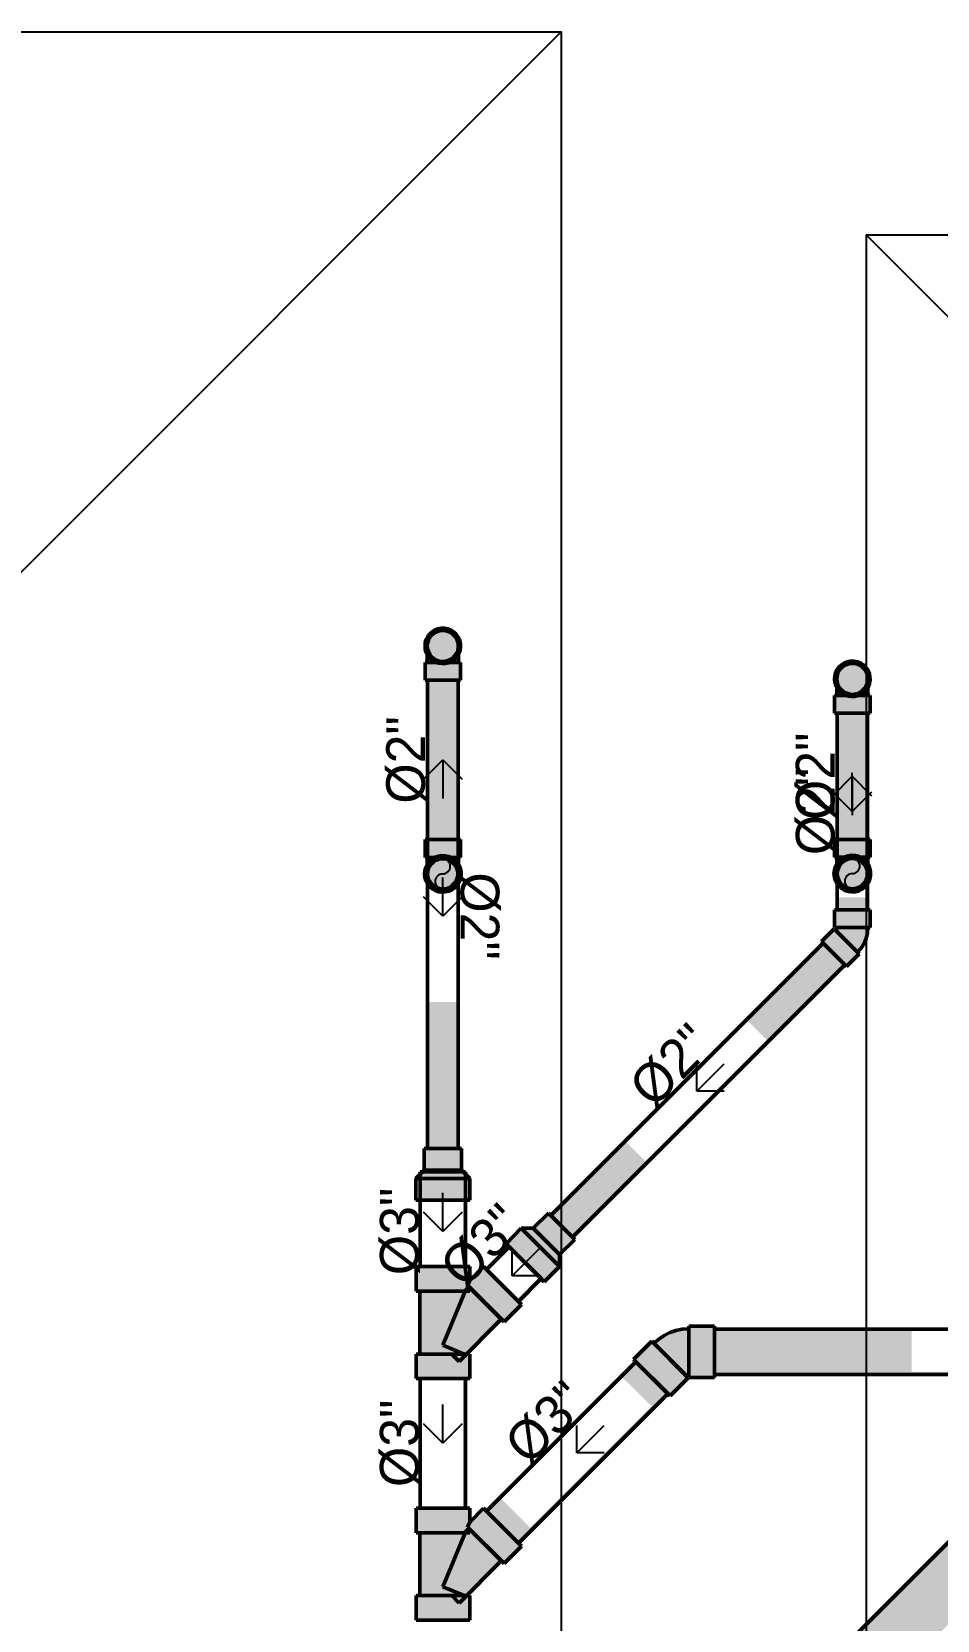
# Model space of a CAD drawing. Header units: metres. Extents: x -232 to 581, y 30 to 789.
# Drawn here: x 347.348 to 349.13, y 385.59 to 388.716 of the extents above; entities that cross this region are included whole.
import ezdxf

# ---------------------------------------------------------------- set-up
doc = ezdxf.new("R2010")
doc.units = ezdxf.units.M
doc.layers.add('_electricos-Leyenda', color=7, linetype='Continuous')
doc.layers.add('G-Risr-Std-Nplt', color=7, linetype='Continuous', lineweight=18, plot=False)
doc.layers.add('M-SY-PIPE-STANDARD-Drenaje Sanitario', color=7, linetype='Continuous', true_color=0x726558)
doc.styles.add('DS-CAST-01', font='GOTHIC.TTF', dxfattribs={"height": 3})

# ---------------------------------------------------------------- blocks, each defined once
blk = doc.blocks.new('TECHO ARQ 20.03')
at = {"layer": '_electricos-Leyenda', "color": 30, "true_color": 0xf8991e}
for p, q in [((225.2805, 110.1149), (221.1805, 106.0149)), ((225.8805, 109.715), (225.8805, 101.9149)), ((225.8805, 109.715), (238.0272, 109.715)), ((225.8805, 109.715), (229.7805, 105.815))]:
    blk.add_line(p, q, dxfattribs=at)
blk.add_lwpolyline([(223.8805, 110.1149), (225.2805, 110.1149), (225.2805, 101.9259), (215.4805, 101.9149), (215.4805, 110.1149), (217.5805, 110.1149)], dxfattribs=at)
blk = doc.blocks.new('Aecb_Othr_Rnd_2Line_PipeBreak_Patt_Rise')
at = {"linetype": 'ByBlock', "lineweight": -2}
blk.add_hatch(color=0, dxfattribs=at).paths.add_polyline_path([(1, 0, 0.414214), (0, 1, -1), (0, 0, 1), (0, -1, 0.414214)])
at = {"color": 0, "linetype": 'ByBlock', "lineweight": -2}
for centre, start, end in [((0, -0.5), 90, 270), ((0, 0.5), 270, 90)]:
    blk.add_arc(centre, 0.5, start, end, dxfattribs=at)
at = {"layer": 'G-Risr-Std-Nplt', "color": 0, "linetype": 'ByBlock', "lineweight": -2}
blk.add_circle((0, 0), 1, dxfattribs=at)
blk = doc.blocks.new('_Open90')
at = {"color": 0, "linetype": 'ByBlock', "lineweight": -2}
for p, q in [((-0.5, 0.5), (0, 0)), ((0, 0), (-1, 0)), ((0, 0), (-0.5, -0.5))]:
    blk.add_line(p, q, dxfattribs=at)
blk = doc.blocks.new('Aecb_Duct_Rnd_2Line_Open')
at = {"layer": 'G-Risr-Std-Nplt', "color": 0, "linetype": 'ByBlock', "lineweight": -2}
blk.add_circle((0, 0), 1, dxfattribs=at)
blk = doc.blocks.new('DR 20.03.26 LN09')
at = {"layer": 'M-SY-PIPE-STANDARD-Drenaje Sanitario', "linetype": 'Continuous', "lineweight": 50}
for points in [[(-9430.36, -2795.39), (-9431.23, -2795.39), (-9431.23, -2796.76), (-9428.48, -2796.76), (-9428.48, -2795.39), (-9429.36, -2795.39), (-9429.37, -2795.39), (-9429.17, -2795.3), (-9428.96, -2795.15), (-9428.78, -2794.96), (-9428.64, -2794.74), (-9428.54, -2794.49), (-9428.49, -2794.24), (-9428.49, -2793.98), (-9428.54, -2793.72), (-9428.64, -2793.48), (-9428.78, -2793.26), (-9428.96, -2793.07), (-9429.17, -2792.92), (-9429.41, -2792.81), (-9429.66, -2792.75), (-9429.92, -2792.73), (-9430.18, -2792.77), (-9430.43, -2792.86), (-9430.66, -2792.99), (-9430.85, -2793.16), (-9431.01, -2793.36), (-9431.13, -2793.6), (-9431.21, -2793.85), (-9431.23, -2794.11), (-9431.21, -2794.37), (-9431.13, -2794.62), (-9431.01, -2794.85), (-9430.85, -2795.06), (-9430.65, -2795.23), (-9430.43, -2795.36), (-9430.34, -2795.39)], [(-9431.23, -2795.39), (-9431.23, -2796.76), (-9428.48, -2796.76), (-9428.48, -2795.39), (-9428.65, -2795.39), (-9428.65, -2794.77), (-9428.55, -2794.53), (-9428.49, -2794.28), (-9428.49, -2794.02), (-9428.53, -2793.77), (-9428.61, -2793.52), (-9428.74, -2793.3), (-9428.92, -2793.11), (-9429.12, -2792.95), (-9429.35, -2792.83), (-9429.6, -2792.76), (-9429.86, -2792.73), (-9430.12, -2792.76), (-9430.36, -2792.83), (-9430.6, -2792.95), (-9430.8, -2793.11), (-9430.97, -2793.3), (-9431.1, -2793.52), (-9431.19, -2793.77), (-9431.23, -2794.02), (-9431.22, -2794.28), (-9431.16, -2794.53), (-9431.06, -2794.77), (-9431.06, -2795.39)], [(-9431.02, -2793.88), (-9431.05, -2794.11), (-9431.02, -2794.33), (-9430.96, -2794.55), (-9430.86, -2794.75), (-9430.72, -2794.93), (-9430.55, -2795.07), (-9430.35, -2795.19), (-9430.14, -2795.26), (-9429.91, -2795.29), (-9429.69, -2795.28), (-9429.47, -2795.23), (-9429.26, -2795.14), (-9429.08, -2795), (-9428.92, -2794.84), (-9428.8, -2794.65), (-9428.72, -2794.44), (-9428.68, -2794.22), (-9428.68, -2793.99), (-9428.72, -2793.77), (-9428.8, -2793.56), (-9428.92, -2793.37), (-9429.08, -2793.21), (-9429.26, -2793.08), (-9429.47, -2792.98), (-9429.69, -2792.93), (-9429.91, -2792.92), (-9430.14, -2792.95), (-9430.35, -2793.03), (-9430.55, -2793.14), (-9430.72, -2793.29), (-9430.86, -2793.46), (-9430.96, -2793.67)], [(-9399.49, -2797.94), (-9399.49, -2799.31), (-9396.74, -2799.31), (-9396.74, -2797.94), (-9396.91, -2797.94), (-9396.91, -2797.32), (-9396.81, -2797.09), (-9396.75, -2796.83), (-9396.74, -2796.57), (-9396.78, -2796.32), (-9396.87, -2796.07), (-9397, -2795.85), (-9397.17, -2795.66), (-9397.38, -2795.5), (-9397.61, -2795.38), (-9397.86, -2795.31), (-9398.12, -2795.28), (-9398.37, -2795.31), (-9398.62, -2795.38), (-9398.85, -2795.5), (-9399.06, -2795.66), (-9399.23, -2795.85), (-9399.36, -2796.07), (-9399.45, -2796.32), (-9399.49, -2796.57), (-9399.48, -2796.83), (-9399.42, -2797.09), (-9399.32, -2797.32), (-9399.32, -2797.94)], [(-9399.49, -2797.94), (-9399.49, -2799.31), (-9396.74, -2799.31), (-9396.74, -2797.94), (-9396.91, -2797.94), (-9396.91, -2797.32), (-9396.92, -2797.33), (-9396.89, -2797.29), (-9396.8, -2797.04), (-9396.75, -2796.79), (-9396.75, -2796.53), (-9396.8, -2796.27), (-9396.89, -2796.03), (-9397.04, -2795.81), (-9397.22, -2795.62), (-9397.43, -2795.47), (-9397.67, -2795.36), (-9397.92, -2795.3), (-9398.18, -2795.28), (-9398.44, -2795.32), (-9398.69, -2795.41), (-9398.91, -2795.54), (-9399.11, -2795.71), (-9399.27, -2795.91), (-9399.39, -2796.15), (-9399.47, -2796.4), (-9399.49, -2796.66), (-9399.47, -2796.92), (-9399.39, -2797.17), (-9399.31, -2797.33), (-9399.32, -2797.32), (-9399.32, -2797.94)], [(-9399.28, -2796.43), (-9399.3, -2796.66), (-9399.28, -2796.88), (-9399.22, -2797.1), (-9399.12, -2797.3), (-9398.98, -2797.48), (-9398.81, -2797.62), (-9398.61, -2797.74), (-9398.4, -2797.81), (-9398.17, -2797.84), (-9397.95, -2797.83), (-9397.73, -2797.78), (-9397.52, -2797.69), (-9397.34, -2797.55), (-9397.18, -2797.39), (-9397.06, -2797.2), (-9396.98, -2796.99), (-9396.93, -2796.77), (-9396.93, -2796.54), (-9396.98, -2796.32), (-9397.06, -2796.11), (-9397.18, -2795.92), (-9397.34, -2795.76), (-9397.52, -2795.63), (-9397.73, -2795.54), (-9397.95, -2795.48), (-9398.17, -2795.47), (-9398.4, -2795.5), (-9398.61, -2795.58), (-9398.81, -2795.69), (-9398.98, -2795.84), (-9399.12, -2796.02), (-9399.22, -2796.22)], [(-9431.05, -2796.76), (-9431.05, -2809.11), (-9429.86, -2809.11), (-9428.67, -2809.11), (-9428.67, -2796.76), (-9429.86, -2796.76)], [(-9429.86, -2796.76), (-9431.04, -2796.76), (-9431.04, -2808.39), (-9428.67, -2808.39), (-9428.67, -2796.76)], [(-9399.3, -2799.31), (-9399.3, -2809.1), (-9398.12, -2809.1), (-9396.93, -2809.1), (-9396.93, -2799.31), (-9398.12, -2799.31)], [(-9396.93, -2799.31), (-9398.12, -2799.31), (-9399.3, -2799.31), (-9399.3, -2800.28), (-9396.93, -2800.28)], [(-9431.23, -2809.11), (-9431.23, -2810.49), (-9431.06, -2810.49), (-9431.06, -2811.1), (-9431.05, -2811.09), (-9431.08, -2811.14), (-9431.18, -2811.38), (-9431.23, -2811.64), (-9431.23, -2811.9), (-9431.18, -2812.15), (-9431.08, -2812.4), (-9430.94, -2812.62), (-9430.76, -2812.81), (-9430.55, -2812.96), (-9430.31, -2813.07), (-9430.05, -2813.13), (-9429.79, -2813.14), (-9429.53, -2813.1), (-9429.29, -2813.02), (-9429.06, -2812.89), (-9428.86, -2812.72), (-9428.7, -2812.51), (-9428.58, -2812.28), (-9428.51, -2812.03), (-9428.48, -2811.77), (-9428.51, -2811.51), (-9428.58, -2811.26), (-9428.67, -2811.09), (-9428.65, -2811.1), (-9428.65, -2810.49), (-9428.48, -2810.49), (-9428.48, -2809.11)], [(-9399.49, -2809.1), (-9399.49, -2810.47), (-9399.32, -2810.47), (-9399.32, -2811.09), (-9399.31, -2811.08), (-9399.34, -2811.12), (-9399.44, -2811.37), (-9399.49, -2811.62), (-9399.49, -2811.88), (-9399.44, -2812.14), (-9399.34, -2812.38), (-9399.2, -2812.6), (-9399.02, -2812.79), (-9398.8, -2812.94), (-9398.57, -2813.05), (-9398.31, -2813.11), (-9398.05, -2813.13), (-9397.79, -2813.09), (-9397.55, -2813), (-9397.32, -2812.87), (-9397.12, -2812.7), (-9396.96, -2812.5), (-9396.84, -2812.26), (-9396.77, -2812.01), (-9396.74, -2811.75), (-9396.77, -2811.49), (-9396.84, -2811.24), (-9396.92, -2811.08), (-9396.91, -2811.09), (-9396.91, -2810.47), (-9396.74, -2810.47), (-9396.74, -2809.1)], [(-9431.25, -2811.5), (-9431.28, -2811.77), (-9431.25, -2812.04), (-9431.18, -2812.3), (-9431.05, -2812.54), (-9430.89, -2812.75), (-9430.68, -2812.93), (-9430.45, -2813.06), (-9430.19, -2813.15), (-9429.93, -2813.19), (-9429.66, -2813.17), (-9429.39, -2813.11), (-9429.15, -2813), (-9428.93, -2812.84), (-9428.74, -2812.65), (-9428.59, -2812.42), (-9428.49, -2812.17), (-9428.44, -2811.9), (-9428.44, -2811.63), (-9428.49, -2811.37), (-9428.59, -2811.12), (-9428.74, -2810.89), (-9428.93, -2810.69), (-9429.15, -2810.54), (-9429.39, -2810.42), (-9429.66, -2810.36), (-9429.93, -2810.35), (-9430.19, -2810.39), (-9430.45, -2810.47), (-9430.68, -2810.61), (-9430.89, -2810.79), (-9431.05, -2811), (-9431.18, -2811.24)], [(-9399.51, -2811.48), (-9399.54, -2811.75), (-9399.51, -2812.02), (-9399.44, -2812.28), (-9399.31, -2812.52), (-9399.15, -2812.73), (-9398.94, -2812.91), (-9398.71, -2813.05), (-9398.45, -2813.13), (-9398.18, -2813.17), (-9397.91, -2813.16), (-9397.65, -2813.1), (-9397.41, -2812.98), (-9397.19, -2812.83), (-9397, -2812.63), (-9396.85, -2812.4), (-9396.75, -2812.15), (-9396.7, -2811.89), (-9396.7, -2811.62), (-9396.75, -2811.35), (-9396.85, -2811.1), (-9397, -2810.87), (-9397.19, -2810.68), (-9397.41, -2810.52), (-9397.65, -2810.41), (-9397.91, -2810.35), (-9398.18, -2810.33), (-9398.45, -2810.37), (-9398.71, -2810.46), (-9398.94, -2810.59), (-9399.15, -2810.77), (-9399.31, -2810.98), (-9399.44, -2811.22)], [(-9431.04, -2811.65), (-9431.04, -2811.88), (-9431, -2812.1), (-9430.91, -2812.31), (-9430.79, -2812.5), (-9430.64, -2812.66), (-9430.45, -2812.8), (-9430.25, -2812.89), (-9430.03, -2812.94), (-9429.8, -2812.95), (-9429.58, -2812.92), (-9429.36, -2812.85), (-9429.17, -2812.73), (-9429, -2812.59), (-9428.86, -2812.41), (-9428.76, -2812.21), (-9428.69, -2811.99), (-9428.67, -2811.77), (-9428.69, -2811.54), (-9428.76, -2811.33), (-9428.86, -2811.13), (-9429, -2810.95), (-9429.17, -2810.8), (-9429.36, -2810.69), (-9429.58, -2810.61), (-9429.8, -2810.58), (-9430.03, -2810.59), (-9430.25, -2810.65), (-9430.45, -2810.74), (-9430.64, -2810.87), (-9430.79, -2811.03), (-9430.91, -2811.22), (-9431, -2811.43)], [(-9399.3, -2811.64), (-9399.3, -2811.87), (-9399.26, -2812.09), (-9399.17, -2812.3), (-9399.05, -2812.49), (-9398.89, -2812.65), (-9398.71, -2812.78), (-9398.5, -2812.88), (-9398.29, -2812.93), (-9398.06, -2812.94), (-9397.84, -2812.91), (-9397.62, -2812.83), (-9397.43, -2812.72), (-9397.26, -2812.57), (-9397.12, -2812.39), (-9397.01, -2812.19), (-9396.95, -2811.98), (-9396.93, -2811.75), (-9396.95, -2811.53), (-9397.01, -2811.31), (-9397.12, -2811.11), (-9397.26, -2810.93), (-9397.43, -2810.79), (-9397.62, -2810.67), (-9397.84, -2810.6), (-9398.06, -2810.57), (-9398.29, -2810.58), (-9398.5, -2810.63), (-9398.71, -2810.72), (-9398.89, -2810.86), (-9399.05, -2811.02), (-9399.17, -2811.21), (-9399.26, -2811.42)], [(-9399.3, -2814.55), (-9398.12, -2814.55), (-9396.93, -2814.55), (-9396.93, -2813.58), (-9399.3, -2813.58)], [(-9399.53, -2816.02), (-9400.5, -2817), (-9398.56, -2818.94), (-9397.59, -2817.97), (-9397.71, -2817.85), (-9397.43, -2817.52), (-9397.21, -2817.16), (-9397.05, -2816.77), (-9396.95, -2816.35), (-9396.91, -2815.93), (-9396.74, -2815.93), (-9396.74, -2814.55), (-9399.49, -2814.55), (-9399.49, -2815.93), (-9399.32, -2815.93), (-9399.33, -2815.99), (-9399.34, -2816.05), (-9399.37, -2816.1), (-9399.41, -2816.14)], [(-9398.69, -2818.81), (-9399.53, -2817.97), (-9400.37, -2817.13), (-9406.32, -2823.07), (-9404.64, -2824.75)], [(-9431.04, -2833.05), (-9428.66, -2833.05), (-9428.67, -2821.69), (-9431.04, -2821.69)], [(-9421.48, -2838.24), (-9420.64, -2839.08), (-9419.8, -2839.92), (-9414.04, -2834.16), (-9415.72, -2832.48)], [(-9431.94, -2835.37), (-9431.94, -2837.05), (-9427.76, -2837.05), (-9427.76, -2835.37), (-9428.41, -2834.72), (-9428.41, -2833.05), (-9431.29, -2833.05), (-9431.29, -2834.72)], [(-9428.1, -2842.19), (-9428.1, -2834.87), (-9428.3, -2834.87), (-9428.3, -2842.19)], [(-9423.77, -2839.24), (-9424.95, -2840.43), (-9421.99, -2843.39), (-9420.81, -2842.21), (-9420.81, -2841.28), (-9419.63, -2840.1), (-9421.66, -2838.06), (-9422.84, -2839.24)], [(-9431.93, -2848.98), (-9431.93, -2850.88), (-9427.77, -2850.88), (-9427.77, -2848.98), (-9428.02, -2848.98), (-9425.32, -2846.28), (-9425.11, -2846.49), (-9423.76, -2845.14), (-9426.7, -2842.2), (-9427.77, -2843.27), (-9427.77, -2842.19), (-9431.93, -2842.19), (-9431.93, -2844.1), (-9431.63, -2844.1), (-9431.63, -2848.98)], [(-9424, -2844.91), (-9422.23, -2843.14), (-9422.37, -2843), (-9424.14, -2844.76)], [(-9413.65, -2847.99), (-9415.07, -2849.4), (-9412.24, -2852.23), (-9410.83, -2850.82), (-9410.98, -2850.66), (-9410.94, -2850.63), (-9410.9, -2850.61), (-9410.85, -2850.59), (-9410.8, -2850.59), (-9410.8, -2850.81), (-9408.8, -2850.81), (-9408.8, -2848.81), (-9408.8, -2846.81), (-9410.8, -2846.81), (-9410.8, -2847.03), (-9411.3, -2847.06), (-9411.79, -2847.16), (-9412.26, -2847.32), (-9412.71, -2847.54), (-9413.12, -2847.82), (-9413.5, -2848.15)], [(-9408.8, -2848.81), (-9408.8, -2850.56), (-9365.04, -2850.56), (-9365.04, -2848.81), (-9365.04, -2847.06), (-9380.22, -2847.06), (-9380.22, -2850.36), (-9393.52, -2850.36), (-9393.52, -2847.06), (-9408.8, -2847.06)], [(-9426.47, -2861.16), (-9425.23, -2862.4), (-9424, -2863.63), (-9412.42, -2852.06), (-9413.65, -2850.82), (-9414.89, -2849.58), (-9416.02, -2850.71), (-9413.68, -2853.04), (-9423.09, -2862.44), (-9425.42, -2860.11)], [(-9428.1, -2860.92), (-9428.1, -2850.88), (-9428.3, -2850.88), (-9428.3, -2860.92)], [(-9431.93, -2867.7), (-9431.93, -2869.61), (-9427.77, -2869.61), (-9427.77, -2867.7), (-9428.02, -2867.7), (-9425.32, -2865.01), (-9425.11, -2865.21), (-9423.76, -2863.87), (-9426.7, -2860.93), (-9427.77, -2862), (-9427.77, -2860.92), (-9431.93, -2860.92), (-9431.93, -2862.83), (-9431.63, -2862.83), (-9431.63, -2867.7)], [(-9425.61, -2898.49), (-9424.02, -2900.09), (-9422.43, -2901.68), (-9384.93, -2864.18), (-9386.52, -2862.59), (-9388.11, -2861), (-9402.32, -2875.2), (-9399.98, -2877.54), (-9409.39, -2886.94), (-9411.72, -2884.61)]]:
    blk.add_hatch(color=251, dxfattribs=at).paths.add_polyline_path(points, flags=0)
at = {"layer": 'M-SY-PIPE-STANDARD-Drenaje Sanitario', "color": 251, "linetype": 'Continuous', "lineweight": 50}
for points in [[(-9431.23, -2794.11), (-9431.21, -2794.37), (-9431.13, -2794.62), (-9431.01, -2794.85), (-9430.85, -2795.06), (-9430.65, -2795.23), (-9430.43, -2795.36), (-9430.18, -2795.44), (-9429.92, -2795.48), (-9429.66, -2795.47), (-9429.41, -2795.41), (-9429.17, -2795.3), (-9428.96, -2795.15), (-9428.78, -2794.96), (-9428.64, -2794.74), (-9428.54, -2794.49), (-9428.49, -2794.24), (-9428.49, -2793.98), (-9428.54, -2793.72), (-9428.64, -2793.48), (-9428.78, -2793.26), (-9428.96, -2793.07), (-9429.17, -2792.92), (-9429.41, -2792.81), (-9429.66, -2792.75), (-9429.92, -2792.73), (-9430.18, -2792.77), (-9430.43, -2792.86), (-9430.66, -2792.99), (-9430.85, -2793.16), (-9431.01, -2793.36), (-9431.13, -2793.6), (-9431.21, -2793.85), (-9431.23, -2794.11)], [(-9429.36, -2795.39), (-9429.12, -2795.27), (-9428.92, -2795.11), (-9428.74, -2794.91), (-9428.61, -2794.69), (-9428.52, -2794.44), (-9428.48, -2794.18), (-9428.5, -2793.92), (-9428.56, -2793.66), (-9428.66, -2793.42), (-9428.82, -2793.21), (-9429.01, -2793.03), (-9429.23, -2792.89), (-9429.47, -2792.79), (-9429.73, -2792.74), (-9429.99, -2792.74), (-9430.25, -2792.79), (-9430.49, -2792.89), (-9430.71, -2793.03), (-9430.9, -2793.21), (-9431.05, -2793.42), (-9431.16, -2793.66), (-9431.22, -2793.92), (-9431.23, -2794.18), (-9431.19, -2794.44), (-9431.1, -2794.69), (-9430.97, -2794.91), (-9430.8, -2795.11), (-9430.59, -2795.27), (-9430.36, -2795.39)], [(-9431.06, -2794.11), (-9431.04, -2794.33), (-9430.97, -2794.55), (-9430.87, -2794.76), (-9430.73, -2794.94), (-9430.56, -2795.09), (-9430.36, -2795.2), (-9430.14, -2795.28), (-9429.91, -2795.31), (-9429.69, -2795.3), (-9429.46, -2795.24), (-9429.26, -2795.15), (-9429.07, -2795.02), (-9428.91, -2794.85), (-9428.79, -2794.66), (-9428.7, -2794.45), (-9428.66, -2794.22), (-9428.66, -2793.99), (-9428.7, -2793.77), (-9428.79, -2793.56), (-9428.91, -2793.36), (-9429.07, -2793.2), (-9429.26, -2793.06), (-9429.46, -2792.97), (-9429.69, -2792.92), (-9429.91, -2792.91), (-9430.14, -2792.94), (-9430.36, -2793.01), (-9430.56, -2793.13), (-9430.73, -2793.28), (-9430.87, -2793.46), (-9430.97, -2793.66), (-9431.04, -2793.88), (-9431.06, -2794.11)], [(-9431.06, -2794.11), (-9431.04, -2793.89), (-9430.98, -2793.67), (-9430.88, -2793.47), (-9430.75, -2793.3), (-9430.58, -2793.15), (-9430.39, -2793.03), (-9430.19, -2792.95), (-9429.97, -2792.91), (-9429.75, -2792.91), (-9429.53, -2792.95), (-9429.32, -2793.03), (-9429.13, -2793.15), (-9428.97, -2793.3), (-9428.83, -2793.47), (-9428.74, -2793.67), (-9428.67, -2793.89), (-9428.65, -2794.11)], [(-9431.06, -2794.11), (-9431.06, -2795.39)], [(-9431.06, -2794.11), (-9431.06, -2795.39)], [(-9428.65, -2795.39), (-9428.65, -2794.11)], [(-9428.65, -2795.39), (-9428.65, -2794.11)], [(-9430.36, -2795.39), (-9431.23, -2795.39)], [(-9431.23, -2795.39), (-9431.23, -2796.76)], [(-9428.48, -2795.39), (-9431.23, -2795.39)], [(-9431.23, -2796.76), (-9431.23, -2795.39)], [(-9431.06, -2795.39), (-9428.65, -2795.39)], [(-9431.06, -2795.39), (-9428.65, -2795.39)], [(-9428.48, -2795.39), (-9429.36, -2795.39)], [(-9428.48, -2795.39), (-9428.48, -2796.76)], [(-9428.48, -2796.76), (-9428.48, -2795.39)], [(-9399.49, -2796.66), (-9399.47, -2796.92), (-9399.39, -2797.17), (-9399.27, -2797.4), (-9399.11, -2797.61), (-9398.91, -2797.78), (-9398.69, -2797.91), (-9398.44, -2797.99), (-9398.18, -2798.03), (-9397.92, -2798.02), (-9397.67, -2797.96), (-9397.43, -2797.85), (-9397.22, -2797.7), (-9397.04, -2797.51), (-9396.89, -2797.29), (-9396.8, -2797.04), (-9396.75, -2796.79), (-9396.75, -2796.53), (-9396.8, -2796.27), (-9396.89, -2796.03), (-9397.04, -2795.81), (-9397.22, -2795.62), (-9397.43, -2795.47), (-9397.67, -2795.36), (-9397.92, -2795.3), (-9398.18, -2795.28), (-9398.44, -2795.32), (-9398.69, -2795.41), (-9398.91, -2795.54), (-9399.11, -2795.71), (-9399.27, -2795.91), (-9399.39, -2796.15), (-9399.47, -2796.4), (-9399.49, -2796.66)], [(-9397.62, -2797.94), (-9397.38, -2797.82), (-9397.18, -2797.66), (-9397, -2797.46), (-9396.87, -2797.24), (-9396.78, -2796.99), (-9396.74, -2796.73), (-9396.75, -2796.47), (-9396.82, -2796.21), (-9396.92, -2795.97), (-9397.07, -2795.76), (-9397.26, -2795.58), (-9397.48, -2795.44), (-9397.73, -2795.34), (-9397.99, -2795.29), (-9398.25, -2795.29), (-9398.51, -2795.34), (-9398.75, -2795.44), (-9398.97, -2795.58), (-9399.16, -2795.76), (-9399.31, -2795.97), (-9399.42, -2796.21), (-9399.48, -2796.47), (-9399.49, -2796.73), (-9399.45, -2796.99), (-9399.36, -2797.24), (-9399.23, -2797.46), (-9399.06, -2797.66), (-9398.85, -2797.82), (-9398.62, -2797.94)], [(-9399.32, -2796.66), (-9399.3, -2796.44), (-9399.24, -2796.22), (-9399.14, -2796.02), (-9399.01, -2795.85), (-9398.84, -2795.7), (-9398.65, -2795.58), (-9398.45, -2795.5), (-9398.23, -2795.46), (-9398.01, -2795.46), (-9397.79, -2795.5), (-9397.58, -2795.58), (-9397.39, -2795.7), (-9397.23, -2795.85), (-9397.09, -2796.02), (-9396.99, -2796.22), (-9396.93, -2796.44), (-9396.91, -2796.66)], [(-9399.32, -2796.66), (-9399.3, -2796.88), (-9399.23, -2797.1), (-9399.13, -2797.31), (-9398.99, -2797.49), (-9398.81, -2797.64), (-9398.62, -2797.75), (-9398.4, -2797.83), (-9398.17, -2797.86), (-9397.95, -2797.85), (-9397.72, -2797.79), (-9397.51, -2797.7), (-9397.33, -2797.57), (-9397.17, -2797.4), (-9397.05, -2797.21), (-9396.96, -2797), (-9396.92, -2796.77), (-9396.92, -2796.54), (-9396.96, -2796.32), (-9397.05, -2796.11), (-9397.17, -2795.91), (-9397.33, -2795.75), (-9397.51, -2795.62), (-9397.72, -2795.52), (-9397.95, -2795.47), (-9398.17, -2795.46), (-9398.4, -2795.49), (-9398.62, -2795.56), (-9398.81, -2795.68), (-9398.99, -2795.83), (-9399.13, -2796.01), (-9399.23, -2796.21), (-9399.3, -2796.43), (-9399.32, -2796.66)], [(-9431.23, -2796.76), (-9428.48, -2796.76)], [(-9431.23, -2796.76), (-9428.48, -2796.76)], [(-9428.67, -2796.76), (-9431.05, -2796.76)], [(-9431.05, -2796.76), (-9431.05, -2809.11)], [(-9431.04, -2796.76), (-9431.04, -2833.05)], [(-9428.67, -2796.76), (-9431.04, -2796.76)], [(-9428.67, -2809.11), (-9428.67, -2796.76)], [(-9428.66, -2833.05), (-9428.67, -2796.76)], [(-9399.32, -2796.66), (-9399.32, -2797.94)], [(-9399.32, -2796.66), (-9399.32, -2797.94)], [(-9396.91, -2797.94), (-9396.91, -2796.66)], [(-9396.91, -2797.94), (-9396.91, -2796.66)], [(-9396.74, -2797.94), (-9399.49, -2797.94)], [(-9399.49, -2799.31), (-9399.49, -2797.94)], [(-9398.62, -2797.94), (-9399.49, -2797.94)], [(-9399.49, -2797.94), (-9399.49, -2799.31)], [(-9399.32, -2797.94), (-9396.91, -2797.94)], [(-9399.32, -2797.94), (-9396.91, -2797.94)], [(-9396.74, -2797.94), (-9397.62, -2797.94)], [(-9396.74, -2799.31), (-9396.74, -2797.94)], [(-9396.74, -2797.94), (-9396.74, -2799.31)], [(-9399.49, -2799.31), (-9396.74, -2799.31)], [(-9399.49, -2799.31), (-9396.74, -2799.31)], [(-9396.93, -2799.31), (-9399.3, -2799.31)], [(-9399.3, -2799.31), (-9399.3, -2809.1)], [(-9399.3, -2799.31), (-9399.3, -2814.55)], [(-9396.93, -2799.31), (-9399.3, -2799.31)], [(-9396.93, -2809.1), (-9396.93, -2799.31)], [(-9396.93, -2814.55), (-9396.93, -2799.31)], [(-9428.48, -2809.11), (-9431.23, -2809.11)], [(-9431.23, -2810.49), (-9431.23, -2809.11)], [(-9431.05, -2809.11), (-9428.67, -2809.11)], [(-9428.48, -2810.49), (-9428.48, -2809.11)], [(-9396.74, -2809.1), (-9399.49, -2809.1)], [(-9399.49, -2810.47), (-9399.49, -2809.1)], [(-9399.3, -2809.1), (-9396.93, -2809.1)], [(-9396.74, -2810.47), (-9396.74, -2809.1)], [(-9431.28, -2811.77), (-9431.25, -2811.5), (-9431.18, -2811.24), (-9431.05, -2811), (-9430.89, -2810.79), (-9430.68, -2810.61), (-9430.45, -2810.47), (-9430.19, -2810.39), (-9429.93, -2810.35), (-9429.66, -2810.36), (-9429.39, -2810.42), (-9429.15, -2810.54), (-9428.93, -2810.69), (-9428.74, -2810.89), (-9428.59, -2811.12), (-9428.49, -2811.37), (-9428.44, -2811.63), (-9428.44, -2811.9), (-9428.49, -2812.17), (-9428.59, -2812.42), (-9428.74, -2812.65), (-9428.93, -2812.84), (-9429.15, -2813), (-9429.39, -2813.11), (-9429.66, -2813.17), (-9429.93, -2813.19), (-9430.19, -2813.15), (-9430.45, -2813.06), (-9430.68, -2812.93), (-9430.89, -2812.75), (-9431.05, -2812.54), (-9431.18, -2812.3), (-9431.25, -2812.04), (-9431.28, -2811.77)], [(-9431.28, -2811.77), (-9431.25, -2812.04), (-9431.18, -2812.3), (-9431.05, -2812.54), (-9430.89, -2812.75), (-9430.68, -2812.93), (-9430.45, -2813.06), (-9430.19, -2813.15), (-9429.93, -2813.19), (-9429.66, -2813.17), (-9429.39, -2813.11), (-9429.15, -2813), (-9428.93, -2812.84), (-9428.74, -2812.65), (-9428.59, -2812.42), (-9428.49, -2812.17), (-9428.44, -2811.9), (-9428.44, -2811.63), (-9428.49, -2811.37), (-9428.59, -2811.12), (-9428.74, -2810.89), (-9428.93, -2810.69), (-9429.15, -2810.54), (-9429.39, -2810.42), (-9429.66, -2810.36), (-9429.93, -2810.35), (-9430.19, -2810.39), (-9430.45, -2810.47), (-9430.68, -2810.61), (-9430.89, -2810.79), (-9431.05, -2811), (-9431.18, -2811.24), (-9431.25, -2811.5), (-9431.28, -2811.77)], [(-9399.54, -2811.75), (-9399.51, -2811.48), (-9399.44, -2811.22), (-9399.31, -2810.98), (-9399.15, -2810.77), (-9398.94, -2810.59), (-9398.71, -2810.46), (-9398.45, -2810.37), (-9398.18, -2810.33), (-9397.91, -2810.35), (-9397.65, -2810.41), (-9397.41, -2810.52), (-9397.19, -2810.68), (-9397, -2810.87), (-9396.85, -2811.1), (-9396.75, -2811.35), (-9396.7, -2811.62), (-9396.7, -2811.89), (-9396.75, -2812.15), (-9396.85, -2812.4), (-9397, -2812.63), (-9397.19, -2812.83), (-9397.41, -2812.98), (-9397.65, -2813.1), (-9397.91, -2813.16), (-9398.18, -2813.17), (-9398.45, -2813.13), (-9398.71, -2813.05), (-9398.94, -2812.91), (-9399.15, -2812.73), (-9399.31, -2812.52), (-9399.44, -2812.28), (-9399.51, -2812.02), (-9399.54, -2811.75)], [(-9399.54, -2811.75), (-9399.51, -2812.02), (-9399.44, -2812.28), (-9399.31, -2812.52), (-9399.15, -2812.73), (-9398.94, -2812.91), (-9398.71, -2813.05), (-9398.45, -2813.13), (-9398.18, -2813.17), (-9397.91, -2813.16), (-9397.65, -2813.1), (-9397.41, -2812.98), (-9397.19, -2812.83), (-9397, -2812.63), (-9396.85, -2812.4), (-9396.75, -2812.15), (-9396.7, -2811.89), (-9396.7, -2811.62), (-9396.75, -2811.35), (-9396.85, -2811.1), (-9397, -2810.87), (-9397.19, -2810.68), (-9397.41, -2810.52), (-9397.65, -2810.41), (-9397.91, -2810.35), (-9398.18, -2810.33), (-9398.45, -2810.37), (-9398.71, -2810.46), (-9398.94, -2810.59), (-9399.15, -2810.77), (-9399.31, -2810.98), (-9399.44, -2811.22), (-9399.51, -2811.48), (-9399.54, -2811.75)], [(-9428.48, -2811.77), (-9428.51, -2811.51), (-9428.58, -2811.26), (-9428.7, -2811.02), (-9428.86, -2810.82), (-9429.06, -2810.65), (-9429.29, -2810.52), (-9429.53, -2810.43), (-9429.79, -2810.39), (-9430.05, -2810.41), (-9430.31, -2810.47), (-9430.55, -2810.58), (-9430.76, -2810.73), (-9430.94, -2810.92), (-9431.08, -2811.14), (-9431.18, -2811.38), (-9431.23, -2811.64), (-9431.23, -2811.9), (-9431.18, -2812.15), (-9431.08, -2812.4), (-9430.94, -2812.62), (-9430.76, -2812.81), (-9430.55, -2812.96), (-9430.31, -2813.07), (-9430.05, -2813.13), (-9429.79, -2813.14), (-9429.53, -2813.1), (-9429.29, -2813.02), (-9429.06, -2812.89), (-9428.86, -2812.72), (-9428.7, -2812.51), (-9428.58, -2812.28), (-9428.51, -2812.03), (-9428.48, -2811.77)], [(-9431.23, -2810.49), (-9430.36, -2810.49)], [(-9428.65, -2810.49), (-9431.06, -2810.49)], [(-9431.06, -2810.49), (-9431.06, -2811.77)], [(-9428.65, -2811.77), (-9428.68, -2811.54), (-9428.74, -2811.32), (-9428.85, -2811.12), (-9428.99, -2810.94), (-9429.16, -2810.79), (-9429.36, -2810.67), (-9429.57, -2810.6), (-9429.8, -2810.57), (-9430.03, -2810.58), (-9430.25, -2810.63), (-9430.46, -2810.73), (-9430.65, -2810.86), (-9430.8, -2811.02), (-9430.93, -2811.22), (-9431.01, -2811.43), (-9431.06, -2811.65), (-9431.06, -2811.88), (-9431.01, -2812.11), (-9430.93, -2812.32), (-9430.8, -2812.51), (-9430.65, -2812.68), (-9430.46, -2812.81), (-9430.25, -2812.9), (-9430.03, -2812.96), (-9429.8, -2812.97), (-9429.57, -2812.94), (-9429.36, -2812.86), (-9429.16, -2812.75), (-9428.99, -2812.6), (-9428.85, -2812.42), (-9428.74, -2812.21), (-9428.68, -2812), (-9428.65, -2811.77)], [(-9431.03, -2811.77), (-9431.01, -2811.99), (-9430.95, -2812.2), (-9430.84, -2812.4), (-9430.71, -2812.58), (-9430.54, -2812.72), (-9430.34, -2812.83), (-9430.13, -2812.91), (-9429.91, -2812.94), (-9429.69, -2812.93), (-9429.47, -2812.87), (-9429.27, -2812.78), (-9429.09, -2812.65), (-9428.94, -2812.49), (-9428.82, -2812.3), (-9428.73, -2812.1), (-9428.69, -2811.88), (-9428.69, -2811.66), (-9428.73, -2811.44), (-9428.82, -2811.23), (-9428.94, -2811.04), (-9429.09, -2810.88), (-9429.27, -2810.75), (-9429.47, -2810.66), (-9429.69, -2810.61), (-9429.91, -2810.6), (-9430.13, -2810.63), (-9430.34, -2810.7), (-9430.54, -2810.81), (-9430.71, -2810.96), (-9430.84, -2811.13), (-9430.95, -2811.33), (-9431.01, -2811.55), (-9431.03, -2811.77)], [(-9431.03, -2811.77), (-9431.01, -2811.99), (-9430.95, -2812.2), (-9430.84, -2812.4), (-9430.71, -2812.58), (-9430.54, -2812.72), (-9430.34, -2812.83), (-9430.13, -2812.91), (-9429.91, -2812.94), (-9429.69, -2812.93), (-9429.47, -2812.87), (-9429.27, -2812.78), (-9429.09, -2812.65), (-9428.94, -2812.49), (-9428.82, -2812.3), (-9428.73, -2812.1), (-9428.69, -2811.88), (-9428.69, -2811.66), (-9428.73, -2811.44), (-9428.82, -2811.23), (-9428.94, -2811.04), (-9429.09, -2810.88), (-9429.27, -2810.75), (-9429.47, -2810.66), (-9429.69, -2810.61), (-9429.91, -2810.6), (-9430.13, -2810.63), (-9430.34, -2810.7), (-9430.54, -2810.81), (-9430.71, -2810.96), (-9430.84, -2811.13), (-9430.95, -2811.33), (-9431.01, -2811.55), (-9431.03, -2811.77)], [(-9429.36, -2810.49), (-9428.48, -2810.49)], [(-9428.65, -2811.77), (-9428.65, -2810.49)], [(-9396.74, -2811.75), (-9396.77, -2811.49), (-9396.84, -2811.24), (-9396.96, -2811.01), (-9397.12, -2810.8), (-9397.32, -2810.63), (-9397.55, -2810.5), (-9397.79, -2810.42), (-9398.05, -2810.38), (-9398.31, -2810.39), (-9398.57, -2810.45), (-9398.8, -2810.56), (-9399.02, -2810.71), (-9399.2, -2810.9), (-9399.34, -2811.12), (-9399.44, -2811.37), (-9399.49, -2811.62), (-9399.49, -2811.88), (-9399.44, -2812.14), (-9399.34, -2812.38), (-9399.2, -2812.6), (-9399.02, -2812.79), (-9398.8, -2812.94), (-9398.57, -2813.05), (-9398.31, -2813.11), (-9398.05, -2813.13), (-9397.79, -2813.09), (-9397.55, -2813), (-9397.32, -2812.87), (-9397.12, -2812.7), (-9396.96, -2812.5), (-9396.84, -2812.26), (-9396.77, -2812.01), (-9396.74, -2811.75)], [(-9399.49, -2810.47), (-9398.62, -2810.47)], [(-9396.91, -2810.47), (-9399.32, -2810.47)], [(-9399.32, -2810.47), (-9399.32, -2811.75)], [(-9396.91, -2811.75), (-9396.94, -2811.53), (-9397, -2811.31), (-9397.1, -2811.1), (-9397.25, -2810.92), (-9397.42, -2810.77), (-9397.62, -2810.66), (-9397.83, -2810.58), (-9398.06, -2810.55), (-9398.29, -2810.56), (-9398.51, -2810.62), (-9398.72, -2810.71), (-9398.9, -2810.84), (-9399.06, -2811.01), (-9399.19, -2811.2), (-9399.27, -2811.41), (-9399.31, -2811.64), (-9399.31, -2811.87), (-9399.27, -2812.09), (-9399.19, -2812.3), (-9399.06, -2812.5), (-9398.9, -2812.66), (-9398.72, -2812.79), (-9398.51, -2812.89), (-9398.29, -2812.94), (-9398.06, -2812.95), (-9397.83, -2812.92), (-9397.62, -2812.85), (-9397.42, -2812.73), (-9397.25, -2812.58), (-9397.1, -2812.4), (-9397, -2812.2), (-9396.94, -2811.98), (-9396.91, -2811.75)], [(-9399.29, -2811.75), (-9399.27, -2811.97), (-9399.2, -2812.19), (-9399.1, -2812.39), (-9398.96, -2812.56), (-9398.8, -2812.71), (-9398.6, -2812.82), (-9398.39, -2812.89), (-9398.17, -2812.92), (-9397.95, -2812.91), (-9397.73, -2812.86), (-9397.53, -2812.77), (-9397.35, -2812.64), (-9397.2, -2812.48), (-9397.07, -2812.29), (-9396.99, -2812.08), (-9396.95, -2811.86), (-9396.95, -2811.64), (-9396.99, -2811.42), (-9397.07, -2811.22), (-9397.2, -2811.03), (-9397.35, -2810.87), (-9397.53, -2810.74), (-9397.73, -2810.65), (-9397.95, -2810.59), (-9398.17, -2810.58), (-9398.39, -2810.61), (-9398.6, -2810.69), (-9398.8, -2810.8), (-9398.96, -2810.94), (-9399.1, -2811.12), (-9399.2, -2811.32), (-9399.27, -2811.53), (-9399.29, -2811.75)], [(-9399.29, -2811.75), (-9399.27, -2811.97), (-9399.2, -2812.19), (-9399.1, -2812.39), (-9398.96, -2812.56), (-9398.8, -2812.71), (-9398.6, -2812.82), (-9398.39, -2812.89), (-9398.17, -2812.92), (-9397.95, -2812.91), (-9397.73, -2812.86), (-9397.53, -2812.77), (-9397.35, -2812.64), (-9397.2, -2812.48), (-9397.07, -2812.29), (-9396.99, -2812.08), (-9396.95, -2811.86), (-9396.95, -2811.64), (-9396.99, -2811.42), (-9397.07, -2811.22), (-9397.2, -2811.03), (-9397.35, -2810.87), (-9397.53, -2810.74), (-9397.73, -2810.65), (-9397.95, -2810.59), (-9398.17, -2810.58), (-9398.39, -2810.61), (-9398.6, -2810.69), (-9398.8, -2810.8), (-9398.96, -2810.94), (-9399.1, -2811.12), (-9399.2, -2811.32), (-9399.27, -2811.53), (-9399.29, -2811.75)], [(-9397.62, -2810.47), (-9396.74, -2810.47)], [(-9396.91, -2811.75), (-9396.91, -2810.47)], [(-9396.74, -2814.55), (-9399.49, -2814.55)], [(-9399.49, -2814.55), (-9399.49, -2815.93)], [(-9399.3, -2814.55), (-9396.93, -2814.55)], [(-9396.74, -2814.55), (-9396.74, -2815.93)], [(-9399.53, -2816.02), (-9400.5, -2817)], [(-9397.59, -2817.97), (-9399.53, -2816.02)], [(-9399.49, -2815.93), (-9396.74, -2815.93)], [(-9399.41, -2816.14), (-9399.38, -2816.11), (-9399.35, -2816.07), (-9399.33, -2816.02), (-9399.32, -2815.98), (-9399.32, -2815.93)], [(-9397.71, -2817.85), (-9399.41, -2816.14)], [(-9399.32, -2815.93), (-9396.91, -2815.93)], [(-9396.91, -2815.93), (-9396.95, -2816.35), (-9397.05, -2816.77), (-9397.21, -2817.16), (-9397.43, -2817.52), (-9397.71, -2817.85)], [(-9400.37, -2817.13), (-9421.48, -2838.24)], [(-9400.5, -2817), (-9398.56, -2818.94)], [(-9398.69, -2818.81), (-9400.37, -2817.13)], [(-9419.8, -2839.92), (-9398.69, -2818.81)], [(-9397.59, -2817.97), (-9398.56, -2818.94)], [(-9428.41, -2833.05), (-9431.29, -2833.05)], [(-9431.29, -2834.72), (-9431.29, -2833.05)], [(-9431.04, -2833.05), (-9428.66, -2833.05)], [(-9428.41, -2834.72), (-9428.41, -2833.05)], [(-9431.94, -2835.37), (-9431.29, -2834.72)], [(-9431.6, -2834.87), (-9431.6, -2842.19)], [(-9431.6, -2834.87), (-9428.1, -2834.87)], [(-9431.29, -2834.72), (-9428.41, -2834.72)], [(-9431.29, -2834.72), (-9428.41, -2834.72)], [(-9428.41, -2834.72), (-9427.76, -2835.37)], [(-9428.1, -2842.19), (-9428.1, -2834.87)], [(-9427.76, -2835.37), (-9431.94, -2835.37)], [(-9427.76, -2835.37), (-9431.94, -2835.37)], [(-9431.94, -2837.05), (-9431.94, -2835.37)], [(-9427.76, -2837.05), (-9427.76, -2835.37)], [(-9431.94, -2837.05), (-9427.76, -2837.05)], [(-9422.84, -2839.24), (-9421.66, -2838.06)], [(-9419.63, -2840.1), (-9421.66, -2838.06)], [(-9421.48, -2838.24), (-9419.8, -2839.92)], [(-9424.95, -2840.43), (-9423.77, -2839.24)], [(-9420.81, -2842.21), (-9423.77, -2839.24)], [(-9423.77, -2839.24), (-9422.84, -2839.24)], [(-9420.81, -2842.21), (-9423.77, -2839.24)], [(-9422.84, -2839.24), (-9420.81, -2841.28)], [(-9422.84, -2839.24), (-9420.81, -2841.28)], [(-9424.71, -2840.67), (-9426.47, -2842.43)], [(-9424.95, -2840.43), (-9421.99, -2843.39)], [(-9422.23, -2843.14), (-9424.71, -2840.67)], [(-9420.81, -2841.28), (-9419.63, -2840.1)], [(-9427.77, -2842.19), (-9431.93, -2842.19)], [(-9431.93, -2844.1), (-9431.93, -2842.19)], [(-9431.6, -2842.19), (-9428.1, -2842.19)], [(-9427.77, -2843.27), (-9427.77, -2842.19)], [(-9427.77, -2843.27), (-9426.7, -2842.2)], [(-9423.76, -2845.14), (-9426.7, -2842.2)], [(-9421.99, -2843.39), (-9420.81, -2842.21)], [(-9420.81, -2841.28), (-9420.81, -2842.21)], [(-9427.77, -2843.27), (-9427.94, -2843.66)], [(-9426.47, -2842.43), (-9424, -2844.91)], [(-9424, -2844.91), (-9422.23, -2843.14)], [(-9431.93, -2844.1), (-9427.77, -2844.1)], [(-9431.63, -2844.1), (-9431.63, -2848.98)], [(-9431.63, -2844.1), (-9428.18, -2844.1)], [(-9429.85, -2848.29), (-9428.12, -2844.1)], [(-9428.18, -2844.1), (-9427.84, -2843.76)], [(-9428.12, -2844.1), (-9428.18, -2844.1), (-9428.18, -2844.1)], [(-9428.12, -2844.1), (-9428.18, -2844.1)], [(-9427.94, -2843.66), (-9425.11, -2846.49)], [(-9427.84, -2843.76), (-9425.32, -2846.28)], [(-9427.77, -2844.1), (-9427.77, -2843.83)], [(-9425.11, -2846.49), (-9423.76, -2845.14)], [(-9425.32, -2846.28), (-9428.59, -2849.55)], [(-9413.5, -2848.15), (-9413.12, -2847.82), (-9412.71, -2847.54), (-9412.26, -2847.32), (-9411.79, -2847.16), (-9411.3, -2847.06), (-9410.8, -2847.03)], [(-9410.8, -2846.81), (-9410.8, -2848.81)], [(-9408.8, -2846.81), (-9410.8, -2846.81)], [(-9410.8, -2847.03), (-9410.8, -2850.59)], [(-9408.8, -2848.81), (-9408.8, -2846.81)], [(-9365.04, -2847.06), (-9408.8, -2847.06)], [(-9408.8, -2847.06), (-9408.8, -2850.56)], [(-9428.19, -2848.98), (-9429.85, -2848.29)], [(-9413.65, -2847.99), (-9415.07, -2849.4)], [(-9410.83, -2850.82), (-9413.65, -2847.99)], [(-9410.98, -2850.66), (-9413.5, -2848.15)], [(-9427.77, -2848.98), (-9431.93, -2848.98)], [(-9431.93, -2850.88), (-9431.93, -2848.98)], [(-9431.63, -2848.98), (-9429.16, -2848.98)], [(-9429.16, -2848.98), (-9428.19, -2848.98)], [(-9428.59, -2849.55), (-9429.16, -2848.98)], [(-9427.77, -2850.88), (-9427.77, -2848.98)], [(-9414.89, -2849.58), (-9426.47, -2861.16)], [(-9415.07, -2849.4), (-9412.24, -2852.23)], [(-9412.42, -2852.06), (-9414.89, -2849.58)], [(-9410.8, -2848.81), (-9410.8, -2850.81)], [(-9408.8, -2850.81), (-9408.8, -2848.81)], [(-9431.93, -2850.88), (-9427.77, -2850.88)], [(-9428.1, -2850.88), (-9431.6, -2850.88)], [(-9431.6, -2850.88), (-9431.6, -2860.92)], [(-9428.1, -2860.92), (-9428.1, -2850.88)], [(-9410.83, -2850.82), (-9412.24, -2852.23)], [(-9410.8, -2850.59), (-9410.85, -2850.59), (-9410.9, -2850.61), (-9410.94, -2850.63), (-9410.98, -2850.66)], [(-9408.8, -2850.81), (-9410.8, -2850.81)], [(-9408.8, -2850.56), (-9365.04, -2850.56)], [(-9424, -2863.63), (-9412.42, -2852.06)], [(-9427.77, -2860.92), (-9431.93, -2860.92)], [(-9431.93, -2862.83), (-9431.93, -2860.92)], [(-9431.6, -2860.92), (-9428.1, -2860.92)], [(-9427.77, -2862), (-9427.94, -2862.39)], [(-9427.77, -2862), (-9427.77, -2860.92)], [(-9427.77, -2862), (-9426.7, -2860.93)], [(-9423.76, -2863.87), (-9426.7, -2860.93)], [(-9426.47, -2861.16), (-9424, -2863.63)], [(-9388.11, -2861), (-9425.61, -2898.49)], [(-9431.93, -2862.83), (-9427.77, -2862.83)], [(-9431.63, -2862.83), (-9431.63, -2867.7)], [(-9431.63, -2862.83), (-9428.18, -2862.83)], [(-9429.85, -2867.02), (-9428.12, -2862.83)], [(-9428.18, -2862.83), (-9427.84, -2862.49)], [(-9428.12, -2862.83), (-9428.18, -2862.83), (-9428.18, -2862.83)], [(-9428.12, -2862.83), (-9428.18, -2862.83)], [(-9427.94, -2862.39), (-9425.11, -2865.21)], [(-9427.84, -2862.49), (-9425.32, -2865.01)], [(-9427.77, -2862.83), (-9427.77, -2862.55)], [(-9425.11, -2865.21), (-9423.76, -2863.87)], [(-9425.32, -2865.01), (-9428.59, -2868.28)], [(-9427.77, -2867.7), (-9431.93, -2867.7)], [(-9431.93, -2869.61), (-9431.93, -2867.7)], [(-9431.63, -2867.7), (-9429.16, -2867.7)], [(-9428.19, -2867.7), (-9429.85, -2867.02)], [(-9429.16, -2867.7), (-9428.19, -2867.7)], [(-9428.59, -2868.28), (-9429.16, -2867.7)], [(-9427.77, -2869.61), (-9427.77, -2867.7)], [(-9431.93, -2869.61), (-9427.77, -2869.61)]]:
    blk.add_lwpolyline(points, dxfattribs=at)
at = {"layer": 'M-SY-PIPE-STANDARD-Drenaje Sanitario', "color": 251, "linetype": 'Continuous', "lineweight": -3, "ltscale": 0.5}
for name, p, xscale, yscale, zscale in [('Aecb_Duct_Rnd_2Line_Open', (-9429.86, -2794.11), 1.375, 1.375, 1.375), ('Aecb_Duct_Rnd_2Line_Open', (-9398.12, -2796.66), 1.375, 1.375, 1.375), ('Aecb_Othr_Rnd_2Line_PipeBreak_Patt_Rise', (-9429.86, -2811.77), 1.1719, 1.1719, 1.1719), ('Aecb_Othr_Rnd_2Line_PipeBreak_Patt_Rise', (-9398.12, -2811.75), 1.1719, 1.1719, 1.1719)]:
    blk.add_blockref(name, p, dxfattribs=dict(at, xscale=xscale, yscale=yscale, zscale=zscale))
at = {"layer": 'M-SY-PIPE-STANDARD-Drenaje Sanitario', "color": 251, "linetype": 'Continuous', "lineweight": -3}
for p, xscale, yscale, zscale, rotation in [((-9429.86, -2802.94), 3.000000000000003, 3.000000000000003, 3.000000000000003, 90), ((-9398.12, -2806.93), 3, 3, 3, 270), ((-9398.12, -2804.21), 3.000000000000003, 3.000000000000003, 3.000000000000003, 90), ((-9429.85, -2815.04), 3, 3, 3, 270.0089842551798), ((-9410.18, -2828.62), 3, 3, 3, 225.0000000000004), ((-9429.85, -2839.48), 3, 3, 3, 270), ((-9424.49, -2842.93), 2.999999999999999, 2.999999999999999, 2.999999999999999, 224.9999999999999), ((-9429.85, -2855.9), 3, 3, 3, 270), ((-9419.48, -2856.65), 2.999999999999999, 2.999999999999999, 2.999999999999999, 225.0000000000128)]:
    blk.add_blockref('_Open90', p, dxfattribs=dict(at, xscale=xscale, yscale=yscale, zscale=zscale, rotation=rotation))
at = {"layer": 'M-SY-PIPE-STANDARD-Drenaje Sanitario', "color": 251, "linetype": 'Continuous', "lineweight": -3, "char_height": 3, "attachment_point": 5, "style": 'DS-CAST-01'}
for s, insert, rotation in [('%%C2"', (-9432.68, -2802.94), 90), ('%%C2"', (-9400.94, -2804.21), 90), ('%%C2"', (-9400.94, -2806.93), 90), ('%%C2"', (-9427.03, -2815.04), 270.009), ('%%C2"', (-9412.17, -2826.62), 45), ('%%C3"', (-9433.17, -2839.48), 90), ('%%C3"', (-9426.84, -2840.58), 45), ('%%C3"', (-9421.83, -2854.3), 45), ('%%C3"', (-9433.17, -2855.9), 90)]:
    blk.add_mtext(s, dxfattribs=dict(at, insert=insert, rotation=rotation))

msp = doc.modelspace()

# ---------------------------------------------------------------- block references
at = {"color": 1}
msp.add_blockref('TECHO ARQ 20.03', (123.1094, 278.6006), dxfattribs=at)
at = {"layer": 'M-SY-PIPE-STANDARD-Drenaje Sanitario', "xscale": 0.02539304808409144, "yscale": 0.02539304808409144, "zscale": 0.02539304808409144}
msp.add_blockref('DR 20.03.26 LN09', (587.6094, 458.4578), dxfattribs=at)

doc.saveas('drawing.dxf')
